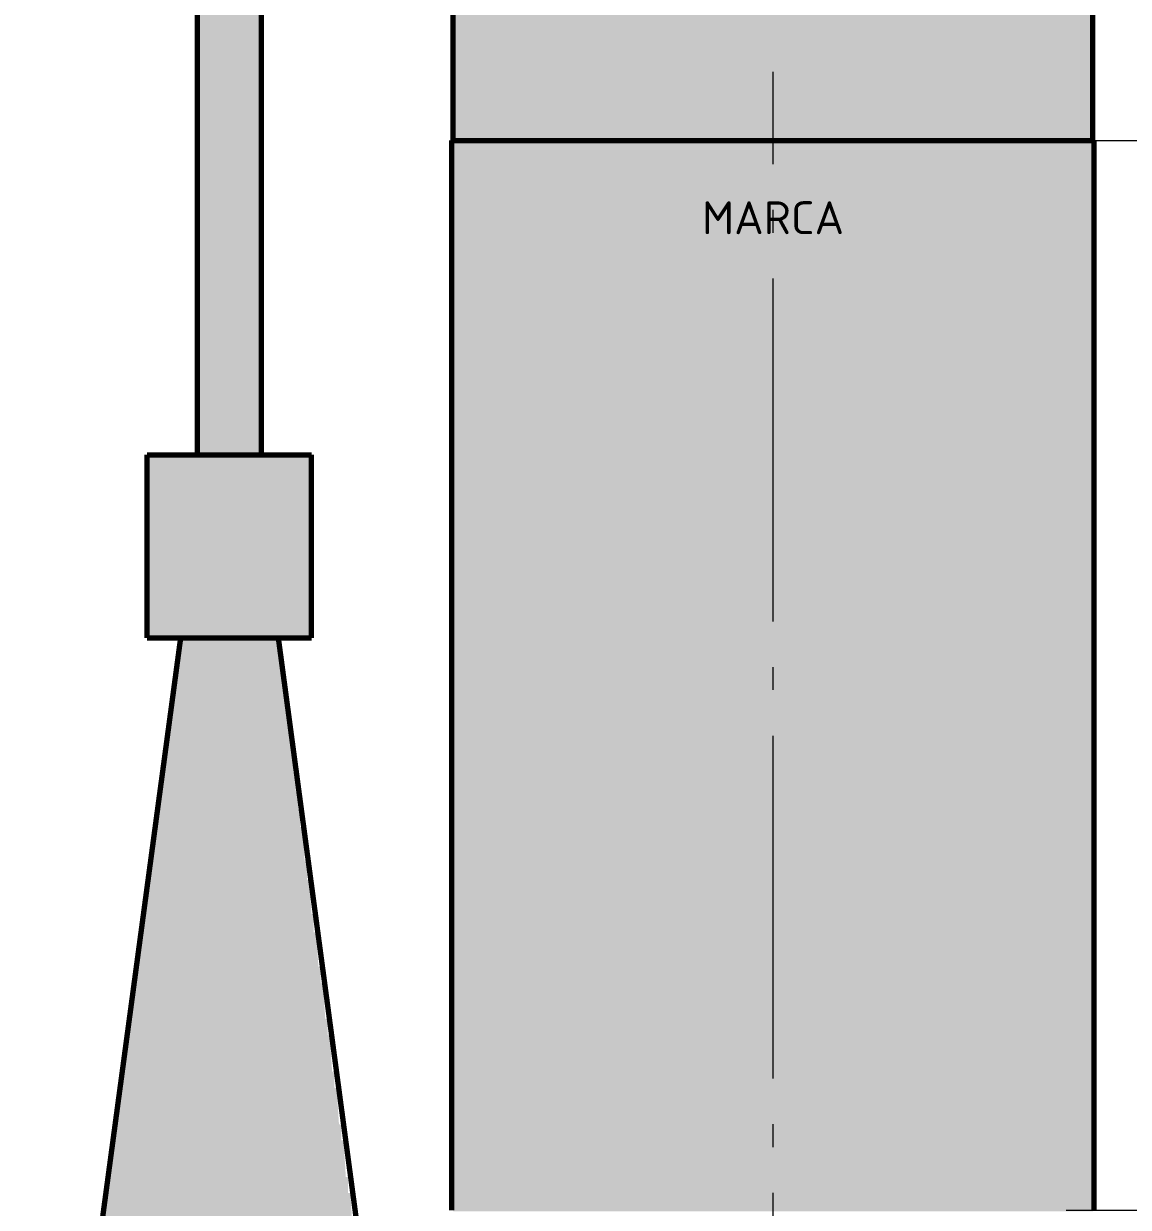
# Model space of a CAD drawing. Header units: millimetres. Extents: x 0 to 2208, y 0 to 420.
# Drawn here: x 1976.9 to 2025.2, y 280.4 to 332.1 of the extents above; entities that cross this region are included whole.
import ezdxf
from ezdxf.enums import TextEntityAlignment as Align

# ---------------------------------------------------------------- set-up
doc = ezdxf.new("R2010")
doc.units = ezdxf.units.MM
doc.linetypes.add('IRAM-F-TRAZO-PUNTO', pattern=[20, 15, -2, 1, -2])
for name, color, linetype, lineweight in [('01-VISIBLE', 7, 'CONTINUOUS', 70), ('03-EJE', 1, 'IRAM-F-TRAZO-PUNTO', 18), ('04-COTA', 3, 'CONTINUOUS', 18), ('13-GRAFICA', 30, 'CONTINUOUS', 18)]:
    doc.layers.add(name, color=color, linetype=linetype, lineweight=lineweight)
doc.styles.add('ISO3098', font='isocpeur.ttf')
doc.dimstyles.new('FLAMA-IRAM', dxfattribs={"dimtxt": 3.5, "dimasz": 3.5, "dimexe": 2, "dimexo": 1.5, "dimgap": 1, "dimtad": 1, "dimdec": 1, "dimtxsty": 'ISO3098', "dimblk": 'IRAM_FLECHA', "dimblk1": 'IRAM_FLECHA', "dimblk2": 'IRAM_FLECHA', "dimcen": 2.5, "dimclrd": 256, "dimclre": 256, "dimclrt": 256, "dimazin": 3, "dimtfac": 1, "dimtmove": 0, "dimatfit": 3, "dimlwd": 18, "dimlwe": 18})

# ---------------------------------------------------------------- blocks, each defined once
blk = doc.blocks.new('IRAM_FLECHA')
blk.add_solid([(0, 0), (-1, 0.125), (-1, -0.125)])

msp = doc.modelspace()

# ---------------------------------------------------------------- hatches: boundary and pattern name
at = {"layer": '13-GRAFICA', "true_color": 0x202020}
h = msp.add_hatch(color=7, dxfattribs=at)
h.dxf.hatch_style = 1
h.paths.add_polyline_path([(1987.273, 361.4), (1987.273, 313.3), (1984.473, 313.3), (1984.473, 361.4), (1984.573, 361.4), (1984.673, 363.1), (1984.773, 363.1), (1984.873, 363.7), (1984.973, 363.7), (1984.973, 363.9), (1985.073, 363.9), (1985.073, 364.2), (1985.173, 364.2), (1985.373, 365.1), (1985.473, 365.1), (1985.573, 365.4), (1985.773, 365.5), (1985.873, 365.9), (1986.073, 366), (1986.073, 366.2), (1986.273, 366.3), (1986.273, 366.5), (1986.473, 366.6), (1986.473, 366.8), (1986.573, 366.8), (1988.073, 368.4), (1988.273, 368.4), (1988.373, 368.6), (1988.773, 368.7), (1988.873, 368.9), (1989.073, 368.9), (1989.173, 369.1), (1989.573, 369.2), (1989.573, 369.3), (1989.873, 369.4), (1989.873, 369.5), (1990.173, 369.5), (1990.173, 369.6), (1991.073, 369.8), (1991.073, 369.9), (1991.573, 370), (1991.573, 370.1), (1992.973, 370.2), (1992.973, 370.3), (2002.073, 370.3), (2002.073, 367.5), (1992.973, 367.5), (1992.973, 367.4), (1992.273, 367.4), (1992.273, 367.3), (1992.073, 367.3), (1992.073, 367.2), (1991.173, 367), (1991.173, 366.9), (1990.773, 366.8), (1990.673, 366.6), (1990.273, 366.5), (1990.173, 366.3), (1989.973, 366.3), (1989.873, 366.1), (1989.673, 366.1), (1989.673, 366), (1988.673, 365.1), (1988.673, 364.9), (1988.473, 364.8), (1988.373, 364.4), (1988.173, 364.3), (1988.173, 364.1), (1988.073, 364.1), (1987.973, 363.8), (1987.873, 363.8), (1987.673, 362.9), (1987.573, 362.9), (1987.573, 362.7), (1987.473, 362.7), (1987.373, 361.4)])
at = {"layer": '13-GRAFICA', "true_color": 0xb21820}
h = msp.add_hatch(color=7, dxfattribs=at)
h.dxf.hatch_style = 1
h.paths.add_polyline_path([(1995.773, 355), (1995.773, 355.2), (1995.873, 355.2), (1995.873, 355.5), (1995.973, 355.5), (1995.973, 355.7), (1996.073, 355.7), (1996.073, 355.9), (1996.173, 355.9), (1996.173, 356.2), (1996.273, 356.2), (1996.273, 356.4), (1996.373, 356.4), (1996.373, 356.6), (1996.473, 356.6), (1996.473, 356.8), (1996.573, 356.8), (1996.773, 357.4), (1996.973, 357.5), (1996.973, 357.7), (1997.173, 357.8), (1997.173, 358), (1997.573, 358.3), (1997.573, 358.5), (1997.673, 358.5), (1997.773, 358.7), (1997.973, 358.7), (1998.573, 359.4), (1998.773, 359.4), (1998.873, 359.6), (1999.073, 359.6), (1999.173, 359.8), (1999.373, 359.8), (1999.473, 360), (1999.673, 360), (1999.773, 360.2), (1999.973, 360.2), (2000.073, 360.4), (2000.273, 360.4), (2000.273, 360.5), (2000.473, 360.5), (2000.473, 360.6), (2000.673, 360.6), (2000.673, 360.7), (2000.873, 360.7), (2000.873, 360.8), (2001.173, 360.8), (2001.173, 360.9), (2001.373, 360.9), (2001.373, 361), (2001.573, 361), (2001.573, 361.1), (2001.773, 361.1), (2001.773, 361.2), (2002.073, 361.2), (2002.073, 361.3), (2002.273, 361.3), (2002.273, 361.4), (2002.973, 361.5), (2002.973, 361.6), (2003.273, 361.6), (2003.273, 361.7), (2003.573, 361.7), (2003.573, 361.8), (2003.973, 361.8), (2003.973, 361.9), (2004.273, 361.9), (2004.273, 362), (2005.173, 362.1), (2005.173, 362.2), (2005.773, 362.2), (2005.773, 362.3), (2006.373, 362.3), (2006.373, 362.4), (2006.973, 362.4), (2006.973, 362.5), (2006.473, 362.5), (2006.473, 366.9), (2012.873, 366.9), (2012.873, 362.5), (2012.373, 362.5), (2012.373, 362.4), (2012.973, 362.4), (2012.973, 362.3), (2013.673, 362.3), (2013.673, 362.2), (2014.873, 362.1), (2014.873, 362), (2015.173, 362), (2015.173, 361.9), (2015.573, 361.9), (2015.573, 361.8), (2015.873, 361.8), (2015.873, 361.7), (2016.273, 361.7), (2016.273, 361.6), (2016.573, 361.6), (2016.573, 361.5), (2016.973, 361.5), (2016.973, 361.4), (2017.573, 361.3), (2017.573, 361.2), (2017.773, 361.2), (2017.773, 361.1), (2017.973, 361.1), (2017.973, 361), (2018.273, 361), (2018.273, 360.9), (2018.473, 360.9), (2018.473, 360.8), (2018.673, 360.8), (2018.673, 360.7), (2018.873, 360.7), (2018.873, 360.6), (2019.173, 360.6), (2019.173, 360.5), (2019.573, 360.4), (2019.673, 360.2), (2019.873, 360.2), (2019.873, 360.1), (2020.173, 360), (2020.273, 359.8), (2020.473, 359.8), (2020.473, 359.7), (2020.673, 359.7), (2020.773, 359.5), (2020.973, 359.5), (2021.273, 359.1), (2021.473, 359.1), (2021.473, 359), (2022.473, 358.1), (2022.473, 357.9), (2022.773, 357.7), (2022.873, 357.3), (2023.073, 357.2), (2023.073, 357), (2023.173, 357), (2023.173, 356.8), (2023.273, 356.8), (2023.273, 356.6), (2023.373, 356.6), (2023.473, 356), (2023.573, 356), (2023.573, 355.3), (2023.673, 355.3), (2023.673, 327), (1995.673, 327), (1995.673, 355)])
at = {"layer": '13-GRAFICA', "true_color": 0xffffff}
h = msp.add_hatch(color=7, dxfattribs=at)
h.dxf.hatch_style = 1
h.paths.add_polyline_path([(1995.673, 280.2), (1995.673, 327), (2023.673, 327), (2023.673, 280.2)])
at = {"layer": '13-GRAFICA', "true_color": 0x191919}
h = msp.add_hatch(color=7, dxfattribs=at)
h.dxf.hatch_style = 1
h.paths.add_polyline_path([(1996.011, 324.979), (1996.424, 324.979), (1996.87, 324.979), (1996.87, 324.412), (1996.87, 323.844), (1996.424, 323.844), (1996.011, 323.844), (1995.673, 323.844), (1995.673, 324.979)])
h = msp.add_hatch(color=7, dxfattribs=at)
h.dxf.hatch_style = 1
h.paths.add_polyline_path([(2021.999, 319.818), (2021.492, 319.818), (2020.956, 319.818), (2020.391, 319.818), (2019.801, 319.818), (2019.186, 319.818), (2018.547, 319.818), (2017.886, 319.818), (2017.205, 319.818), (2016.506, 319.818), (2015.79, 319.818), (2015.058, 319.818), (2014.314, 319.818), (2013.558, 319.818), (2012.793, 319.818), (2012.019, 319.818), (2011.24, 319.818), (2010.458, 319.818), (2009.673, 319.818), (2008.888, 319.818), (2008.106, 319.818), (2007.327, 319.818), (2006.553, 319.818), (2005.788, 319.818), (2005.032, 319.818), (2004.288, 319.818), (2003.556, 319.818), (2002.84, 319.818), (2002.141, 319.818), (2001.46, 319.818), (2000.799, 319.818), (2000.16, 319.818), (1999.545, 319.818), (1998.955, 319.818), (1998.39, 319.818), (1997.854, 319.818), (1997.347, 319.818), (1996.87, 319.818), (1996.87, 320.555), (1996.87, 321.293), (1996.87, 322.03), (1996.87, 322.767), (1996.87, 323.504), (1996.87, 324.242), (1996.87, 324.979), (1997.347, 324.979), (1997.854, 324.979), (1998.39, 324.979), (1998.955, 324.979), (1999.545, 324.979), (2000.16, 324.979), (2000.799, 324.979), (2001.46, 324.979), (2002.141, 324.979), (2002.84, 324.979), (2003.556, 324.979), (2004.288, 324.979), (2005.032, 324.979), (2005.788, 324.979), (2006.553, 324.979), (2007.327, 324.979), (2008.106, 324.979), (2008.888, 324.979), (2009.673, 324.979), (2010.458, 324.979), (2011.24, 324.979), (2012.019, 324.979), (2012.793, 324.979), (2013.558, 324.979), (2014.314, 324.979), (2015.058, 324.979), (2015.79, 324.979), (2016.506, 324.979), (2017.205, 324.979), (2017.886, 324.979), (2018.547, 324.979), (2019.186, 324.979), (2019.801, 324.979), (2020.391, 324.979), (2020.956, 324.979), (2021.492, 324.979), (2021.999, 324.979), (2022.476, 324.979), (2022.476, 324.242), (2022.476, 323.504), (2022.476, 322.767), (2022.476, 322.03), (2022.476, 321.293), (2022.476, 320.555), (2022.476, 319.818)])
h = msp.add_hatch(color=7, dxfattribs=at)
h.dxf.hatch_style = 1
h.paths.add_polyline_path([(2023.335, 323.844), (2022.922, 323.844), (2022.476, 323.844), (2022.476, 324.412), (2022.476, 324.979), (2022.922, 324.979), (2023.335, 324.979), (2023.673, 324.979), (2023.673, 323.844)])
at = {"layer": '13-GRAFICA', "true_color": 0xffd200}
h = msp.add_hatch(color=7, dxfattribs=at)
h.dxf.hatch_style = 1
h.paths.add_polyline_path([(2021.999, 318.362), (2021.492, 318.362), (2020.956, 318.362), (2020.391, 318.362), (2019.801, 318.362), (2019.186, 318.362), (2018.547, 318.362), (2017.886, 318.362), (2017.205, 318.362), (2016.506, 318.362), (2015.79, 318.362), (2015.058, 318.362), (2014.314, 318.362), (2013.558, 318.362), (2012.793, 318.362), (2012.019, 318.362), (2011.24, 318.362), (2010.458, 318.362), (2009.673, 318.362), (2008.888, 318.362), (2008.106, 318.362), (2007.327, 318.362), (2006.553, 318.362), (2005.788, 318.362), (2005.032, 318.362), (2004.288, 318.362), (2003.556, 318.362), (2002.84, 318.362), (2002.141, 318.362), (2001.46, 318.362), (2000.799, 318.362), (2000.16, 318.362), (1999.545, 318.362), (1998.955, 318.362), (1998.39, 318.362), (1997.854, 318.362), (1997.347, 318.362), (1996.87, 318.362), (1996.87, 319.09), (1996.87, 319.818), (1997.347, 319.818), (1997.854, 319.818), (1998.39, 319.818), (1998.955, 319.818), (1999.545, 319.818), (2000.16, 319.818), (2000.799, 319.818), (2001.46, 319.818), (2002.141, 319.818), (2002.84, 319.818), (2003.556, 319.818), (2004.288, 319.818), (2005.032, 319.818), (2005.788, 319.818), (2006.553, 319.818), (2007.327, 319.818), (2008.106, 319.818), (2008.888, 319.818), (2009.673, 319.818), (2010.458, 319.818), (2011.24, 319.818), (2012.019, 319.818), (2012.793, 319.818), (2013.558, 319.818), (2014.314, 319.818), (2015.058, 319.818), (2015.79, 319.818), (2016.506, 319.818), (2017.205, 319.818), (2017.886, 319.818), (2018.547, 319.818), (2019.186, 319.818), (2019.801, 319.818), (2020.391, 319.818), (2020.956, 319.818), (2021.492, 319.818), (2021.999, 319.818), (2022.476, 319.818), (2022.476, 319.09), (2022.476, 318.362)])
at = {"layer": '13-GRAFICA', "true_color": 0xebebeb}
h = msp.add_hatch(color=7, dxfattribs=at)
h.dxf.hatch_style = 1
h.paths.add_polyline_path([(2021.648, 314.862), (2021.156, 314.862), (2020.639, 314.862), (2020.099, 314.862), (2019.536, 314.862), (2018.952, 314.862), (2018.952, 315.522), (2018.952, 316.182), (2018.952, 316.842), (2018.952, 317.502), (2018.952, 318.162), (2019.536, 318.162), (2020.099, 318.162), (2020.639, 318.162), (2021.156, 318.162), (2021.648, 318.162), (2022.114, 318.162), (2022.114, 317.502), (2022.114, 316.842), (2022.114, 316.182), (2022.114, 315.522), (2022.114, 314.862)])
h = msp.add_hatch(color=7, dxfattribs=at)
h.dxf.hatch_style = 1
h.paths.add_polyline_path([(2021.648, 310.822), (2021.156, 310.822), (2020.639, 310.822), (2020.099, 310.822), (2019.536, 310.822), (2018.952, 310.822), (2018.952, 311.482), (2018.952, 312.142), (2018.952, 312.802), (2018.952, 313.462), (2018.952, 314.122), (2019.536, 314.122), (2020.099, 314.122), (2020.639, 314.122), (2021.156, 314.122), (2021.648, 314.122), (2022.114, 314.122), (2022.114, 313.462), (2022.114, 312.802), (2022.114, 312.142), (2022.114, 311.482), (2022.114, 310.822)])
at = {"layer": '13-GRAFICA', "true_color": 0x202020}
h = msp.add_hatch(color=7, dxfattribs=at)
h.dxf.hatch_style = 1
h.paths.add_polyline_path([(1982.273, 305.3), (1982.273, 313.3), (1989.473, 313.3), (1989.473, 305.3)])
at = {"layer": '13-GRAFICA', "true_color": 0xebebeb}
h = msp.add_hatch(color=7, dxfattribs=at)
h.dxf.hatch_style = 1
h.paths.add_polyline_path([(2021.648, 306.782), (2021.156, 306.782), (2020.639, 306.782), (2020.099, 306.782), (2019.536, 306.782), (2018.952, 306.782), (2018.952, 307.442), (2018.952, 308.102), (2018.952, 308.762), (2018.952, 309.422), (2018.952, 310.082), (2019.536, 310.082), (2020.099, 310.082), (2020.639, 310.082), (2021.156, 310.082), (2021.648, 310.082), (2022.114, 310.082), (2022.114, 309.422), (2022.114, 308.762), (2022.114, 308.102), (2022.114, 307.442), (2022.114, 306.782)])
at = {"layer": '13-GRAFICA', "true_color": 0x202020}
h = msp.add_hatch(color=7, dxfattribs=at)
h.dxf.hatch_style = 1
h.paths.add_polyline_path([(1977.973, 262.1), (1978.073, 263.6), (1978.173, 263.6), (1978.173, 264.3), (1978.273, 264.3), (1978.273, 265.1), (1978.373, 265.1), (1978.373, 265.8), (1978.473, 265.8), (1978.473, 266.5), (1978.573, 266.5), (1978.573, 267.3), (1978.673, 267.3), (1978.673, 268), (1978.773, 268), (1978.773, 268.8), (1978.873, 268.8), (1978.873, 269.5), (1978.973, 269.5), (1978.973, 270.3), (1979.073, 270.3), (1979.073, 271), (1979.173, 271), (1979.173, 271.7), (1979.273, 271.7), (1979.273, 272.5), (1979.373, 272.5), (1979.373, 273.2), (1979.473, 273.2), (1979.473, 274), (1979.573, 274), (1979.573, 274.7), (1979.673, 274.7), (1979.673, 275.5), (1979.773, 275.5), (1979.773, 276.2), (1979.873, 276.2), (1979.873, 276.9), (1979.973, 276.9), (1979.973, 277.7), (1980.073, 277.7), (1980.073, 278.4), (1980.173, 278.4), (1980.173, 279.2), (1980.273, 279.2), (1980.273, 279.9), (1980.373, 279.9), (1980.373, 280.7), (1980.473, 280.7), (1980.473, 281.4), (1980.573, 281.4), (1980.573, 282.1), (1980.673, 282.1), (1980.673, 282.9), (1980.773, 282.9), (1980.773, 283.6), (1980.873, 283.6), (1980.873, 284.4), (1980.973, 284.4), (1980.973, 285.1), (1981.073, 285.1), (1981.073, 285.9), (1981.173, 285.9), (1981.173, 286.6), (1981.273, 286.6), (1981.273, 287.3), (1981.373, 287.3), (1981.373, 288.1), (1981.473, 288.1), (1981.473, 288.8), (1981.573, 288.8), (1981.573, 289.6), (1981.673, 289.6), (1981.673, 290.3), (1981.773, 290.3), (1981.773, 291.1), (1981.873, 291.1), (1981.873, 291.8), (1981.973, 291.8), (1981.973, 292.5), (1982.073, 292.5), (1982.073, 293.3), (1982.173, 293.3), (1982.173, 294), (1982.273, 294), (1982.273, 294.8), (1982.373, 294.8), (1982.373, 295.5), (1982.473, 295.5), (1982.473, 296.3), (1982.573, 296.3), (1982.573, 297), (1982.673, 297), (1982.673, 297.7), (1982.773, 297.7), (1982.773, 298.5), (1982.873, 298.5), (1982.873, 299.2), (1982.973, 299.2), (1982.973, 300), (1983.073, 300), (1983.073, 300.7), (1983.173, 300.7), (1983.173, 301.5), (1983.273, 301.5), (1983.273, 302.2), (1983.373, 302.2), (1983.373, 302.9), (1983.473, 302.9), (1983.473, 303.7), (1983.573, 303.7), (1983.573, 304.4), (1983.673, 304.4), (1983.673, 305.2), (1983.773, 305.2), (1983.773, 305.3), (1987.973, 305.3), (1987.973, 305.1), (1988.073, 305.1), (1988.073, 304.3), (1988.173, 304.3), (1988.173, 303.5), (1988.273, 303.5), (1988.273, 302.7), (1988.373, 302.7), (1988.373, 301.8), (1988.473, 301.8), (1988.573, 300.2), (1988.673, 300.2), (1988.673, 299.4), (1988.773, 299.4), (1988.773, 298.6), (1988.873, 298.6), (1988.873, 297.8), (1988.973, 297.8), (1988.973, 297), (1989.073, 297), (1989.173, 295.5), (1989.273, 295.5), (1989.273, 294.7), (1989.373, 294.7), (1989.473, 293.2), (1989.573, 293.2), (1989.573, 292.4), (1989.673, 292.4), (1989.773, 290.9), (1989.873, 290.9), (1989.873, 290.2), (1989.973, 290.2), (1990.073, 288.6), (1990.173, 288.6), (1990.173, 287.9), (1990.273, 287.9), (1990.373, 286.3), (1990.473, 286.3), (1990.473, 285.6), (1990.573, 285.6), (1990.673, 284), (1990.773, 284), (1990.773, 283.3), (1990.873, 283.3), (1990.973, 281.7), (1991.073, 281.7), (1991.073, 281), (1991.173, 281), (1991.273, 279.4), (1991.373, 279.4), (1991.373, 278.7), (1991.473, 278.7), (1991.573, 277.1), (1991.673, 277.1), (1991.673, 276.4), (1991.773, 276.4), (1991.873, 274.8), (1991.973, 274.8), (1992.073, 273.3), (1992.173, 273.3), (1992.273, 271.8), (1992.373, 271.8), (1992.373, 271), (1992.473, 271), (1992.473, 270.3), (1992.573, 270.3), (1992.673, 268.7), (1992.773, 268.7), (1992.773, 268), (1992.873, 268), (1992.973, 266.4), (1993.073, 266.4), (1993.073, 265.7), (1993.173, 265.7), (1993.273, 264.1), (1993.373, 264.1), (1993.573, 262), (1993.673, 262), (1993.673, 261.4), (1993.773, 261.4), (1993.773, 260.8), (1993.873, 260.8), (1993.873, 260.2), (1993.973, 260.2), (1994.073, 258.9), (1994.173, 258.9), (1994.173, 258.3), (1994.273, 258.3), (1994.273, 257.7), (1994.373, 257.7), (1994.373, 257.1), (1994.473, 257.1), (1994.473, 256.5), (1994.573, 256.5), (1994.573, 255.8), (1994.673, 255.8), (1994.673, 255.2), (1994.773, 255.2), (1994.873, 254.3), (1976.873, 254.3), (1976.973, 255.4), (1977.073, 255.4), (1977.073, 256.1), (1977.173, 256.1), (1977.173, 256.9), (1977.273, 256.9), (1977.273, 257.6), (1977.373, 257.6), (1977.473, 259.1), (1977.573, 259.1), (1977.573, 259.9), (1977.673, 259.9), (1977.673, 260.6), (1977.773, 260.6), (1977.773, 261.3), (1977.873, 261.3), (1977.873, 262.1)])
at = {"layer": '13-GRAFICA', "true_color": 0xebebeb}
h = msp.add_hatch(color=7, dxfattribs=at)
h.dxf.hatch_style = 1
h.paths.add_polyline_path([(2021.648, 299.102), (2021.156, 299.102), (2020.639, 299.102), (2020.099, 299.102), (2019.536, 299.102), (2018.952, 299.102), (2018.952, 299.762), (2018.952, 300.422), (2018.952, 301.082), (2018.952, 301.742), (2018.952, 302.402), (2019.536, 302.402), (2020.099, 302.402), (2020.639, 302.402), (2021.156, 302.402), (2021.648, 302.402), (2022.114, 302.402), (2022.114, 301.742), (2022.114, 301.082), (2022.114, 300.422), (2022.114, 299.762), (2022.114, 299.102)])
at = {"layer": '13-GRAFICA', "true_color": 0x191919}
h = msp.add_hatch(color=7, dxfattribs=at)
h.dxf.hatch_style = 1
h.paths.add_polyline_path([(2003.238, 289.397), (2002.574, 289.397), (2001.926, 289.397), (2001.294, 289.397), (2000.681, 289.397), (2000.087, 289.397), (2000.087, 290.131), (2000.087, 290.866), (2000.087, 291.6), (2000.087, 292.334), (2000.087, 293.068), (2000.087, 293.802), (2000.681, 293.802), (2001.294, 293.802), (2001.926, 293.802), (2002.574, 293.802), (2003.238, 293.802), (2003.915, 293.802), (2003.915, 293.068), (2003.915, 292.334), (2003.915, 291.6), (2003.915, 290.866), (2003.915, 290.131), (2003.915, 289.397)])
at = {"layer": '13-GRAFICA', "true_color": 0x005eaa}
h = msp.add_hatch(color=7, dxfattribs=at)
h.dxf.hatch_style = 1
h.paths.add_polyline_path([(2012.256, 289.397), (2011.529, 289.397), (2010.799, 289.397), (2010.065, 289.397), (2009.331, 289.397), (2008.598, 289.397), (2008.598, 290.131), (2008.598, 290.866), (2008.598, 291.6), (2008.598, 292.334), (2008.598, 293.068), (2008.598, 293.802), (2009.331, 293.802), (2010.065, 293.802), (2010.799, 293.802), (2011.529, 293.802), (2012.256, 293.802), (2012.977, 293.802), (2012.977, 293.068), (2012.977, 292.334), (2012.977, 291.6), (2012.977, 290.866), (2012.977, 290.131), (2012.977, 289.397)])
h = msp.add_hatch(color=7, dxfattribs=at)
h.dxf.hatch_style = 1
h.paths.add_polyline_path([(2020.422, 289.397), (2019.872, 289.397), (2019.3, 289.397), (2018.707, 289.397), (2018.095, 289.397), (2017.464, 289.397), (2017.464, 290.131), (2017.464, 290.866), (2017.464, 291.6), (2017.464, 292.334), (2017.464, 293.068), (2017.464, 293.802), (2018.095, 293.802), (2018.707, 293.802), (2019.3, 293.802), (2019.872, 293.802), (2020.422, 293.802), (2020.949, 293.802), (2020.949, 293.068), (2020.949, 292.334), (2020.949, 291.6), (2020.949, 290.866), (2020.949, 290.131), (2020.949, 289.397)])
at = {"layer": '13-GRAFICA', "true_color": 0xc81e2d}
h = msp.add_hatch(color=7, dxfattribs=at)
h.dxf.hatch_style = 1
h.paths.add_polyline_path([(2006.979, 290.009), (2006.199, 290.009), (2005.428, 290.009), (2004.667, 290.009), (2004.667, 290.804), (2004.667, 291.6), (2004.667, 292.395), (2004.667, 293.19), (2005.428, 293.19), (2006.199, 293.19), (2006.979, 293.19), (2007.766, 293.19), (2007.766, 292.395), (2007.766, 291.6), (2007.766, 290.804), (2007.766, 290.009)])
at = {"layer": '13-GRAFICA', "true_color": 0x005eaa}
h = msp.add_hatch(color=7, dxfattribs=at)
h.dxf.hatch_style = 1
h.paths.add_polyline_path([(2016.725, 291.548), (2016.723, 291.496), (2016.719, 291.444), (2016.714, 291.392), (2016.707, 291.341), (2016.699, 291.289), (2016.689, 291.238), (2016.677, 291.188), (2016.665, 291.138), (2016.65, 291.088), (2016.635, 291.039), (2016.617, 290.991), (2016.599, 290.943), (2016.579, 290.896), (2016.557, 290.85), (2016.535, 290.804), (2016.51, 290.76), (2016.485, 290.716), (2016.458, 290.673), (2016.43, 290.631), (2016.401, 290.591), (2016.37, 290.551), (2016.339, 290.512), (2016.306, 290.475), (2016.272, 290.439), (2016.237, 290.404), (2016.201, 290.37), (2016.164, 290.338), (2016.125, 290.307), (2016.086, 290.277), (2016.046, 290.249), (2016.005, 290.222), (2015.964, 290.197), (2015.921, 290.173), (2015.878, 290.151), (2015.834, 290.13), (2015.789, 290.111), (2015.744, 290.093), (2015.698, 290.078), (2015.652, 290.063), (2015.605, 290.051), (2015.558, 290.04), (2015.51, 290.03), (2015.463, 290.023), (2015.414, 290.017), (2015.366, 290.012), (2015.317, 290.01), (2015.269, 290.009), (2015.22, 290.01), (2015.171, 290.012), (2015.123, 290.017), (2015.074, 290.023), (2015.026, 290.03), (2014.978, 290.04), (2014.93, 290.051), (2014.882, 290.063), (2014.835, 290.078), (2014.788, 290.093), (2014.741, 290.111), (2014.695, 290.13), (2014.65, 290.151), (2014.605, 290.173), (2014.561, 290.197), (2014.518, 290.222), (2014.476, 290.249), (2014.434, 290.277), (2014.393, 290.307), (2014.353, 290.338), (2014.314, 290.37), (2014.276, 290.404), (2014.239, 290.439), (2014.204, 290.475), (2014.169, 290.512), (2014.135, 290.551), (2014.103, 290.591), (2014.072, 290.631), (2014.042, 290.673), (2014.014, 290.716), (2013.987, 290.76), (2013.961, 290.804), (2013.936, 290.85), (2013.914, 290.896), (2013.892, 290.943), (2013.872, 290.991), (2013.854, 291.039), (2013.837, 291.088), (2013.821, 291.138), (2013.808, 291.188), (2013.795, 291.238), (2013.785, 291.289), (2013.776, 291.341), (2013.768, 291.392), (2013.763, 291.444), (2013.759, 291.496), (2013.756, 291.548), (2013.755, 291.6), (2013.756, 291.652), (2013.759, 291.704), (2013.763, 291.756), (2013.768, 291.807), (2013.776, 291.859), (2013.785, 291.91), (2013.795, 291.961), (2013.808, 292.011), (2013.821, 292.061), (2013.837, 292.111), (2013.854, 292.16), (2013.872, 292.208), (2013.892, 292.256), (2013.914, 292.303), (2013.936, 292.349), (2013.961, 292.395), (2013.987, 292.44), (2014.014, 292.483), (2014.042, 292.526), (2014.072, 292.568), (2014.103, 292.609), (2014.135, 292.648), (2014.169, 292.687), (2014.204, 292.724), (2014.239, 292.761), (2014.276, 292.796), (2014.314, 292.829), (2014.353, 292.862), (2014.393, 292.893), (2014.434, 292.922), (2014.476, 292.95), (2014.518, 292.977), (2014.561, 293.002), (2014.605, 293.026), (2014.65, 293.048), (2014.695, 293.069), (2014.741, 293.088), (2014.788, 293.106), (2014.835, 293.122), (2014.882, 293.136), (2014.93, 293.149), (2014.978, 293.16), (2015.026, 293.169), (2015.074, 293.177), (2015.123, 293.183), (2015.171, 293.187), (2015.22, 293.189), (2015.269, 293.19), (2015.317, 293.189), (2015.366, 293.187), (2015.414, 293.183), (2015.463, 293.177), (2015.51, 293.169), (2015.558, 293.16), (2015.605, 293.149), (2015.652, 293.136), (2015.698, 293.122), (2015.744, 293.106), (2015.789, 293.088), (2015.834, 293.069), (2015.878, 293.048), (2015.921, 293.026), (2015.964, 293.002), (2016.005, 292.977), (2016.046, 292.95), (2016.086, 292.922), (2016.125, 292.893), (2016.164, 292.862), (2016.201, 292.829), (2016.237, 292.796), (2016.272, 292.761), (2016.306, 292.724), (2016.339, 292.687), (2016.37, 292.648), (2016.401, 292.609), (2016.43, 292.568), (2016.458, 292.526), (2016.485, 292.483), (2016.51, 292.44), (2016.535, 292.395), (2016.557, 292.349), (2016.579, 292.303), (2016.599, 292.256), (2016.617, 292.208), (2016.635, 292.16), (2016.65, 292.111), (2016.665, 292.061), (2016.677, 292.011), (2016.689, 291.961), (2016.699, 291.91), (2016.707, 291.859), (2016.714, 291.807), (2016.719, 291.756), (2016.723, 291.704), (2016.725, 291.652), (2016.726, 291.6)])
h = msp.add_hatch(color=7, dxfattribs=at)
h.dxf.hatch_style = 1
h.paths.add_polyline_path([(2021.999, 286.093), (2021.492, 286.093), (2020.956, 286.093), (2020.391, 286.093), (2019.801, 286.093), (2019.186, 286.093), (2018.547, 286.093), (2017.886, 286.093), (2017.205, 286.093), (2016.506, 286.093), (2015.79, 286.093), (2015.058, 286.093), (2014.314, 286.093), (2013.558, 286.093), (2012.793, 286.093), (2012.019, 286.093), (2011.24, 286.093), (2010.458, 286.093), (2009.673, 286.093), (2008.888, 286.093), (2008.106, 286.093), (2007.327, 286.093), (2006.553, 286.093), (2005.788, 286.093), (2005.032, 286.093), (2004.288, 286.093), (2003.556, 286.093), (2002.84, 286.093), (2002.141, 286.093), (2001.46, 286.093), (2000.799, 286.093), (2000.16, 286.093), (1999.545, 286.093), (1998.955, 286.093), (1998.39, 286.093), (1997.854, 286.093), (1997.347, 286.093), (1996.87, 286.093), (1996.87, 286.847), (1996.87, 287.601), (1996.87, 288.355), (1996.87, 289.109), (1997.347, 289.109), (1997.854, 289.109), (1998.39, 289.109), (1998.955, 289.109), (1999.545, 289.109), (2000.16, 289.109), (2000.799, 289.109), (2001.46, 289.109), (2002.141, 289.109), (2002.84, 289.109), (2003.556, 289.109), (2004.288, 289.109), (2005.032, 289.109), (2005.788, 289.109), (2006.553, 289.109), (2007.327, 289.109), (2008.106, 289.109), (2008.888, 289.109), (2009.673, 289.109), (2010.458, 289.109), (2011.24, 289.109), (2012.019, 289.109), (2012.793, 289.109), (2013.558, 289.109), (2014.314, 289.109), (2015.058, 289.109), (2015.79, 289.109), (2016.506, 289.109), (2017.205, 289.109), (2017.886, 289.109), (2018.547, 289.109), (2019.186, 289.109), (2019.801, 289.109), (2020.391, 289.109), (2020.956, 289.109), (2021.492, 289.109), (2021.999, 289.109), (2022.476, 289.109), (2022.476, 288.355), (2022.476, 287.601), (2022.476, 286.847), (2022.476, 286.093)])
h = msp.add_hatch(color=7, dxfattribs=at)
h.dxf.hatch_style = 1
h.paths.add_polyline_path([(2000.077, 283.865), (2000.072, 283.791), (2000.062, 283.717), (2000.048, 283.644), (2000.031, 283.572), (2000.01, 283.502), (1999.986, 283.434), (1999.958, 283.367), (1999.927, 283.304), (1999.892, 283.243), (1999.855, 283.185), (1999.815, 283.13), (1999.772, 283.079), (1999.727, 283.031), (1999.68, 282.988), (1999.63, 282.948), (1999.579, 282.913), (1999.527, 282.882), (1999.473, 282.856), (1999.418, 282.834), (1999.363, 282.817), (1999.307, 282.805), (1999.251, 282.797), (1999.194, 282.795), (1999.138, 282.797), (1999.083, 282.805), (1999.028, 282.817), (1998.974, 282.834), (1998.921, 282.856), (1998.87, 282.882), (1998.82, 282.913), (1998.772, 282.948), (1998.726, 282.988), (1998.682, 283.031), (1998.641, 283.079), (1998.602, 283.13), (1998.565, 283.185), (1998.531, 283.243), (1998.5, 283.304), (1998.472, 283.367), (1998.447, 283.434), (1998.426, 283.502), (1998.407, 283.572), (1998.392, 283.644), (1998.38, 283.717), (1998.371, 283.791), (1998.366, 283.865), (1998.364, 283.94), (1998.366, 284.015), (1998.371, 284.09), (1998.38, 284.163), (1998.392, 284.236), (1998.407, 284.308), (1998.426, 284.378), (1998.447, 284.447), (1998.472, 284.513), (1998.5, 284.576), (1998.531, 284.637), (1998.565, 284.695), (1998.602, 284.75), (1998.641, 284.801), (1998.682, 284.849), (1998.726, 284.892), (1998.772, 284.932), (1998.82, 284.967), (1998.87, 284.998), (1998.921, 285.024), (1998.974, 285.046), (1999.028, 285.063), (1999.083, 285.075), (1999.138, 285.083), (1999.194, 285.085), (1999.251, 285.083), (1999.307, 285.075), (1999.363, 285.063), (1999.418, 285.046), (1999.473, 285.024), (1999.527, 284.998), (1999.579, 284.967), (1999.63, 284.932), (1999.68, 284.892), (1999.727, 284.849), (1999.772, 284.801), (1999.815, 284.75), (1999.855, 284.695), (1999.892, 284.637), (1999.927, 284.576), (1999.958, 284.513), (1999.986, 284.447), (2000.01, 284.378), (2000.031, 284.308), (2000.048, 284.236), (2000.062, 284.163), (2000.072, 284.09), (2000.077, 284.015), (2000.079, 283.94)])
at = {"layer": '13-GRAFICA', "true_color": 0x009146}
h = msp.add_hatch(color=7, dxfattribs=at)
h.dxf.hatch_style = 1
h.paths.add_polyline_path([(2005.153, 283.865), (2005.146, 283.791), (2005.135, 283.717), (2005.118, 283.644), (2005.098, 283.572), (2005.072, 283.502), (2005.043, 283.434), (2005.009, 283.367), (2004.971, 283.304), (2004.929, 283.243), (2004.884, 283.185), (2004.835, 283.13), (2004.783, 283.079), (2004.728, 283.031), (2004.67, 282.988), (2004.61, 282.948), (2004.547, 282.913), (2004.483, 282.882), (2004.417, 282.856), (2004.349, 282.834), (2004.28, 282.817), (2004.211, 282.805), (2004.141, 282.797), (2004.071, 282.795), (2004.001, 282.797), (2003.931, 282.805), (2003.863, 282.817), (2003.795, 282.834), (2003.728, 282.856), (2003.663, 282.882), (2003.6, 282.913), (2003.539, 282.948), (2003.481, 282.988), (2003.425, 283.031), (2003.371, 283.079), (2003.321, 283.13), (2003.274, 283.185), (2003.231, 283.243), (2003.191, 283.304), (2003.155, 283.367), (2003.123, 283.434), (2003.095, 283.502), (2003.071, 283.572), (2003.051, 283.644), (2003.035, 283.717), (2003.024, 283.791), (2003.018, 283.865), (2003.015, 283.94), (2003.018, 284.015), (2003.024, 284.09), (2003.035, 284.163), (2003.051, 284.236), (2003.071, 284.308), (2003.095, 284.378), (2003.123, 284.447), (2003.155, 284.513), (2003.191, 284.576), (2003.231, 284.637), (2003.274, 284.695), (2003.321, 284.75), (2003.371, 284.801), (2003.425, 284.849), (2003.481, 284.892), (2003.539, 284.932), (2003.6, 284.967), (2003.663, 284.998), (2003.728, 285.024), (2003.795, 285.046), (2003.863, 285.063), (2003.931, 285.075), (2004.001, 285.083), (2004.071, 285.085), (2004.141, 285.083), (2004.211, 285.075), (2004.28, 285.063), (2004.349, 285.046), (2004.417, 285.024), (2004.483, 284.998), (2004.547, 284.967), (2004.61, 284.932), (2004.67, 284.892), (2004.728, 284.849), (2004.783, 284.801), (2004.835, 284.75), (2004.884, 284.695), (2004.929, 284.637), (2004.971, 284.576), (2005.009, 284.513), (2005.043, 284.447), (2005.072, 284.378), (2005.098, 284.308), (2005.118, 284.236), (2005.135, 284.163), (2005.146, 284.09), (2005.153, 284.015), (2005.156, 283.94)])
at = {"layer": '13-GRAFICA', "true_color": 0xffd200}
h = msp.add_hatch(color=7, dxfattribs=at)
h.dxf.hatch_style = 1
h.paths.add_polyline_path([(2010.815, 283.865), (2010.807, 283.791), (2010.795, 283.717), (2010.778, 283.644), (2010.757, 283.572), (2010.73, 283.502), (2010.699, 283.434), (2010.664, 283.367), (2010.625, 283.304), (2010.581, 283.243), (2010.534, 283.185), (2010.482, 283.13), (2010.428, 283.079), (2010.37, 283.031), (2010.309, 282.988), (2010.245, 282.948), (2010.179, 282.913), (2010.111, 282.882), (2010.041, 282.856), (2009.969, 282.834), (2009.896, 282.817), (2009.822, 282.805), (2009.748, 282.797), (2009.673, 282.795), (2009.598, 282.797), (2009.524, 282.805), (2009.45, 282.817), (2009.377, 282.834), (2009.305, 282.856), (2009.235, 282.882), (2009.167, 282.913), (2009.101, 282.948), (2009.037, 282.988), (2008.976, 283.031), (2008.918, 283.079), (2008.864, 283.13), (2008.812, 283.185), (2008.765, 283.243), (2008.721, 283.304), (2008.682, 283.367), (2008.647, 283.434), (2008.616, 283.502), (2008.589, 283.572), (2008.568, 283.644), (2008.551, 283.717), (2008.539, 283.791), (2008.531, 283.865), (2008.529, 283.94), (2008.531, 284.015), (2008.539, 284.09), (2008.551, 284.163), (2008.568, 284.236), (2008.589, 284.308), (2008.616, 284.378), (2008.647, 284.447), (2008.682, 284.513), (2008.721, 284.576), (2008.765, 284.637), (2008.812, 284.695), (2008.864, 284.75), (2008.918, 284.801), (2008.976, 284.849), (2009.037, 284.892), (2009.101, 284.932), (2009.167, 284.967), (2009.235, 284.998), (2009.305, 285.024), (2009.377, 285.046), (2009.45, 285.063), (2009.524, 285.075), (2009.598, 285.083), (2009.673, 285.085), (2009.748, 285.083), (2009.822, 285.075), (2009.896, 285.063), (2009.969, 285.046), (2010.041, 285.024), (2010.111, 284.998), (2010.179, 284.967), (2010.245, 284.932), (2010.309, 284.892), (2010.37, 284.849), (2010.428, 284.801), (2010.482, 284.75), (2010.534, 284.695), (2010.581, 284.637), (2010.625, 284.576), (2010.664, 284.513), (2010.699, 284.447), (2010.73, 284.378), (2010.757, 284.308), (2010.778, 284.236), (2010.795, 284.163), (2010.807, 284.09), (2010.815, 284.015), (2010.817, 283.94)])
at = {"layer": '13-GRAFICA', "true_color": 0x00468c}
h = msp.add_hatch(color=7, dxfattribs=at)
h.dxf.hatch_style = 1
h.paths.add_polyline_path([(2016.328, 283.865), (2016.322, 283.791), (2016.311, 283.717), (2016.295, 283.644), (2016.275, 283.572), (2016.251, 283.502), (2016.223, 283.434), (2016.191, 283.367), (2016.155, 283.304), (2016.115, 283.243), (2016.072, 283.185), (2016.025, 283.13), (2015.975, 283.079), (2015.921, 283.031), (2015.865, 282.988), (2015.807, 282.948), (2015.746, 282.913), (2015.683, 282.882), (2015.618, 282.856), (2015.551, 282.834), (2015.483, 282.817), (2015.415, 282.805), (2015.345, 282.797), (2015.275, 282.795), (2015.205, 282.797), (2015.135, 282.805), (2015.066, 282.817), (2014.997, 282.834), (2014.929, 282.856), (2014.863, 282.882), (2014.799, 282.913), (2014.736, 282.948), (2014.676, 282.988), (2014.618, 283.031), (2014.563, 283.079), (2014.511, 283.13), (2014.462, 283.185), (2014.417, 283.243), (2014.375, 283.304), (2014.337, 283.367), (2014.303, 283.434), (2014.274, 283.502), (2014.248, 283.572), (2014.228, 283.644), (2014.211, 283.717), (2014.2, 283.791), (2014.193, 283.865), (2014.19, 283.94), (2014.193, 284.015), (2014.2, 284.09), (2014.211, 284.163), (2014.228, 284.236), (2014.248, 284.308), (2014.274, 284.378), (2014.303, 284.447), (2014.337, 284.513), (2014.375, 284.576), (2014.417, 284.637), (2014.462, 284.695), (2014.511, 284.75), (2014.563, 284.801), (2014.618, 284.849), (2014.676, 284.892), (2014.736, 284.932), (2014.799, 284.967), (2014.863, 284.998), (2014.929, 285.024), (2014.997, 285.046), (2015.066, 285.063), (2015.135, 285.075), (2015.205, 285.083), (2015.275, 285.085), (2015.345, 285.083), (2015.415, 285.075), (2015.483, 285.063), (2015.551, 285.046), (2015.618, 285.024), (2015.683, 284.998), (2015.746, 284.967), (2015.807, 284.932), (2015.865, 284.892), (2015.921, 284.849), (2015.975, 284.801), (2016.025, 284.75), (2016.072, 284.695), (2016.115, 284.637), (2016.155, 284.576), (2016.191, 284.513), (2016.223, 284.447), (2016.251, 284.378), (2016.275, 284.308), (2016.295, 284.236), (2016.311, 284.163), (2016.322, 284.09), (2016.328, 284.015), (2016.331, 283.94)])
at = {"layer": '13-GRAFICA', "true_color": 0x191919}
h = msp.add_hatch(color=7, dxfattribs=at)
h.dxf.hatch_style = 1
h.paths.add_polyline_path([(2020.98, 283.865), (2020.975, 283.791), (2020.966, 283.717), (2020.954, 283.644), (2020.939, 283.572), (2020.92, 283.502), (2020.899, 283.434), (2020.874, 283.367), (2020.846, 283.304), (2020.815, 283.243), (2020.781, 283.185), (2020.744, 283.13), (2020.705, 283.079), (2020.664, 283.031), (2020.62, 282.988), (2020.574, 282.948), (2020.526, 282.913), (2020.476, 282.882), (2020.425, 282.856), (2020.372, 282.834), (2020.318, 282.817), (2020.263, 282.805), (2020.208, 282.797), (2020.152, 282.795), (2020.095, 282.797), (2020.039, 282.805), (2019.983, 282.817), (2019.928, 282.834), (2019.873, 282.856), (2019.819, 282.882), (2019.767, 282.913), (2019.716, 282.948), (2019.666, 282.988), (2019.619, 283.031), (2019.574, 283.079), (2019.531, 283.13), (2019.491, 283.185), (2019.454, 283.243), (2019.419, 283.304), (2019.388, 283.367), (2019.36, 283.434), (2019.336, 283.502), (2019.315, 283.572), (2019.298, 283.644), (2019.284, 283.717), (2019.274, 283.791), (2019.269, 283.865), (2019.267, 283.94), (2019.269, 284.015), (2019.274, 284.09), (2019.284, 284.163), (2019.298, 284.236), (2019.315, 284.308), (2019.336, 284.378), (2019.36, 284.447), (2019.388, 284.513), (2019.419, 284.576), (2019.454, 284.637), (2019.491, 284.695), (2019.531, 284.75), (2019.574, 284.801), (2019.619, 284.849), (2019.666, 284.892), (2019.716, 284.932), (2019.767, 284.967), (2019.819, 284.998), (2019.873, 285.024), (2019.928, 285.046), (2019.983, 285.063), (2020.039, 285.075), (2020.095, 285.083), (2020.152, 285.085), (2020.208, 285.083), (2020.263, 285.075), (2020.318, 285.063), (2020.372, 285.046), (2020.425, 285.024), (2020.476, 284.998), (2020.526, 284.967), (2020.574, 284.932), (2020.62, 284.892), (2020.664, 284.849), (2020.705, 284.801), (2020.744, 284.75), (2020.781, 284.695), (2020.815, 284.637), (2020.846, 284.576), (2020.874, 284.513), (2020.899, 284.447), (2020.92, 284.378), (2020.939, 284.308), (2020.954, 284.236), (2020.966, 284.163), (2020.975, 284.09), (2020.98, 284.015), (2020.982, 283.94)])
h = msp.add_hatch(color=7, dxfattribs=at)
h.dxf.hatch_style = 1
h.paths.add_polyline_path([(1995.71, 282.395), (1996.102, 282.395), (1996.528, 282.395), (1996.988, 282.395), (1997.479, 282.395), (1998.001, 282.395), (1998.553, 282.395), (1999.133, 282.395), (1999.739, 282.395), (2000.371, 282.395), (2001.026, 282.395), (2001.703, 282.395), (2002.4, 282.395), (2003.115, 282.395), (2003.847, 282.395), (2004.594, 282.395), (2005.353, 282.395), (2006.124, 282.395), (2006.903, 282.395), (2007.69, 282.395), (2008.481, 282.395), (2009.275, 282.395), (2010.071, 282.395), (2010.865, 282.395), (2011.656, 282.395), (2012.443, 282.395), (2013.222, 282.395), (2013.993, 282.395), (2014.752, 282.395), (2015.499, 282.395), (2016.231, 282.395), (2016.946, 282.395), (2017.643, 282.395), (2018.32, 282.395), (2018.975, 282.395), (2019.607, 282.395), (2020.213, 282.395), (2020.793, 282.395), (2021.345, 282.395), (2021.867, 282.395), (2022.358, 282.395), (2022.818, 282.395), (2023.244, 282.395), (2023.636, 282.395), (2023.673, 282.395), (2023.673, 280.495), (2023.636, 280.495), (2023.244, 280.495), (2022.818, 280.495), (2022.358, 280.495), (2021.867, 280.495), (2021.345, 280.495), (2020.793, 280.495), (2020.213, 280.495), (2019.607, 280.495), (2018.975, 280.495), (2018.32, 280.495), (2017.643, 280.495), (2016.946, 280.495), (2016.231, 280.495), (2015.499, 280.495), (2014.752, 280.495), (2013.993, 280.495), (2013.222, 280.495), (2012.443, 280.495), (2011.656, 280.495), (2010.865, 280.495), (2010.071, 280.495), (2009.275, 280.495), (2008.481, 280.495), (2007.69, 280.495), (2006.903, 280.495), (2006.124, 280.495), (2005.353, 280.495), (2004.594, 280.495), (2003.847, 280.495), (2003.115, 280.495), (2002.4, 280.495), (2001.703, 280.495), (2001.026, 280.495), (2000.371, 280.495), (1999.739, 280.495), (1999.133, 280.495), (1998.553, 280.495), (1998.001, 280.495), (1997.479, 280.495), (1996.988, 280.495), (1996.528, 280.495), (1996.102, 280.495), (1995.71, 280.495), (1995.673, 280.495), (1995.673, 282.395)])

# ---------------------------------------------------------------- linework, layer by layer
at = {"layer": '01-VISIBLE'}
for p, q in [((1984.473, 360.946), (1984.473, 313.28)), ((1987.273, 360.946), (1987.273, 313.28)), ((1995.673, 327.034), (1995.673, 354.9)), ((2023.673, 327.034), (2023.673, 354.9)), ((1995.613, 280.242), (1995.613, 327.034)), ((2023.733, 280.242), (2023.733, 327.034)), ((1982.273, 305.28), (1982.273, 313.28)), ((1989.473, 305.28), (1989.473, 313.28)), ((1983.738, 305.28), (1976.873, 254.28)), ((1988.008, 305.28), (1991.887, 276.464))]:
    msp.add_line(p, q, dxfattribs=at)
for points in [[(1995.613, 327.034), (1995.713, 327.034), (1995.813, 327.034), (1995.913, 327.034), (1996.013, 327.034), (1996.113, 327.034), (1996.213, 327.034), (1996.313, 327.034), (1996.414, 327.034), (1996.514, 327.034), (1996.614, 327.034), (1996.714, 327.034), (1996.814, 327.034), (1996.914, 327.034), (1997.014, 327.034), (1997.114, 327.034), (1997.214, 327.034), (1997.314, 327.034), (1997.414, 327.034), (1997.514, 327.034), (1997.614, 327.034), (1997.714, 327.034), (1997.815, 327.034), (1997.915, 327.034), (1998.015, 327.034), (1998.115, 327.034), (1998.215, 327.034), (1998.315, 327.034), (1998.415, 327.034), (1998.515, 327.034), (1998.615, 327.034), (1998.715, 327.034), (1998.815, 327.034), (1998.915, 327.034), (1999.015, 327.034), (1999.115, 327.034), (1999.216, 327.034), (1999.316, 327.034), (1999.416, 327.034), (1999.516, 327.034), (1999.616, 327.034), (1999.716, 327.034), (1999.816, 327.034), (1999.916, 327.034), (2000.016, 327.034), (2000.116, 327.034), (2000.216, 327.034), (2000.316, 327.034), (2000.416, 327.034), (2000.516, 327.034), (2000.617, 327.034), (2000.717, 327.034), (2000.817, 327.034), (2000.917, 327.034), (2001.017, 327.034), (2001.117, 327.034), (2001.217, 327.034), (2001.317, 327.034), (2001.417, 327.034), (2001.517, 327.034), (2001.617, 327.034), (2001.717, 327.034), (2001.817, 327.034), (2001.917, 327.034), (2002.018, 327.034), (2002.118, 327.034), (2002.218, 327.034), (2002.318, 327.034), (2002.418, 327.034), (2002.518, 327.034), (2002.618, 327.034), (2002.718, 327.034), (2002.818, 327.034), (2002.918, 327.034), (2003.018, 327.034), (2003.118, 327.034), (2003.218, 327.034), (2003.318, 327.034), (2003.419, 327.034), (2003.519, 327.034), (2003.619, 327.034), (2003.719, 327.034), (2003.819, 327.034), (2003.919, 327.034), (2004.019, 327.034), (2004.119, 327.034), (2004.219, 327.034), (2004.319, 327.034), (2004.419, 327.034), (2004.519, 327.034), (2004.619, 327.034), (2004.719, 327.034), (2004.82, 327.034), (2004.92, 327.034), (2005.02, 327.034), (2005.12, 327.034), (2005.22, 327.034), (2005.32, 327.034), (2005.42, 327.034), (2005.52, 327.034), (2005.62, 327.034), (2005.72, 327.034), (2005.82, 327.034), (2005.92, 327.034), (2006.02, 327.034), (2006.12, 327.034), (2006.221, 327.034), (2006.321, 327.034), (2006.421, 327.034), (2006.521, 327.034), (2006.621, 327.034), (2006.721, 327.034), (2006.821, 327.034), (2006.921, 327.034), (2007.021, 327.034), (2007.121, 327.034), (2007.221, 327.034), (2007.321, 327.034), (2007.421, 327.034), (2007.521, 327.034), (2007.622, 327.034), (2007.722, 327.034), (2007.822, 327.034), (2007.922, 327.034), (2008.022, 327.034), (2008.122, 327.034), (2008.222, 327.034), (2008.322, 327.034), (2008.422, 327.034), (2008.522, 327.034), (2008.622, 327.034), (2008.722, 327.034), (2008.822, 327.034), (2008.922, 327.034), (2009.023, 327.034), (2009.123, 327.034), (2009.223, 327.034), (2009.323, 327.034), (2009.423, 327.034), (2009.523, 327.034), (2009.623, 327.034), (2009.723, 327.034), (2009.823, 327.034), (2009.923, 327.034), (2010.023, 327.034), (2010.123, 327.034), (2010.223, 327.034), (2010.323, 327.034), (2010.424, 327.034), (2010.524, 327.034), (2010.624, 327.034), (2010.724, 327.034), (2010.824, 327.034), (2010.924, 327.034), (2011.024, 327.034), (2011.124, 327.034), (2011.224, 327.034), (2011.324, 327.034), (2011.424, 327.034), (2011.524, 327.034), (2011.624, 327.034), (2011.724, 327.034), (2011.825, 327.034), (2011.925, 327.034), (2012.025, 327.034), (2012.125, 327.034), (2012.225, 327.034), (2012.325, 327.034), (2012.425, 327.034), (2012.525, 327.034), (2012.625, 327.034), (2012.725, 327.034), (2012.825, 327.034), (2012.925, 327.034), (2013.025, 327.034), (2013.125, 327.034), (2013.226, 327.034), (2013.326, 327.034), (2013.426, 327.034), (2013.526, 327.034), (2013.626, 327.034), (2013.726, 327.034), (2013.826, 327.034), (2013.926, 327.034), (2014.026, 327.034), (2014.126, 327.034), (2014.226, 327.034), (2014.326, 327.034), (2014.426, 327.034), (2014.526, 327.034), (2014.627, 327.034), (2014.727, 327.034), (2014.827, 327.034), (2014.927, 327.034), (2015.027, 327.034), (2015.127, 327.034), (2015.227, 327.034), (2015.327, 327.034), (2015.427, 327.034), (2015.527, 327.034), (2015.627, 327.034), (2015.727, 327.034), (2015.827, 327.034), (2015.927, 327.034), (2016.028, 327.034), (2016.128, 327.034), (2016.228, 327.034), (2016.328, 327.034), (2016.428, 327.034), (2016.528, 327.034), (2016.628, 327.034), (2016.728, 327.034), (2016.828, 327.034), (2016.928, 327.034), (2017.028, 327.034), (2017.128, 327.034), (2017.228, 327.034), (2017.328, 327.034), (2017.429, 327.034), (2017.529, 327.034), (2017.629, 327.034), (2017.729, 327.034), (2017.829, 327.034), (2017.929, 327.034), (2018.029, 327.034), (2018.129, 327.034), (2018.229, 327.034), (2018.329, 327.034), (2018.429, 327.034), (2018.529, 327.034), (2018.629, 327.034), (2018.729, 327.034), (2018.83, 327.034), (2018.93, 327.034), (2019.03, 327.034), (2019.13, 327.034), (2019.23, 327.034), (2019.33, 327.034), (2019.43, 327.034), (2019.53, 327.034), (2019.63, 327.034), (2019.73, 327.034), (2019.83, 327.034), (2019.93, 327.034), (2020.03, 327.034), (2020.13, 327.034), (2020.231, 327.034), (2020.331, 327.034), (2020.431, 327.034), (2020.531, 327.034), (2020.631, 327.034), (2020.731, 327.034), (2020.831, 327.034), (2020.931, 327.034), (2021.031, 327.034), (2021.131, 327.034), (2021.231, 327.034), (2021.331, 327.034), (2021.431, 327.034), (2021.531, 327.034), (2021.632, 327.034), (2021.732, 327.034), (2021.832, 327.034), (2021.932, 327.034), (2022.032, 327.034), (2022.132, 327.034), (2022.232, 327.034), (2022.332, 327.034), (2022.432, 327.034), (2022.532, 327.034), (2022.632, 327.034), (2022.732, 327.034), (2022.832, 327.034), (2022.932, 327.034), (2023.033, 327.034), (2023.133, 327.034), (2023.233, 327.034), (2023.333, 327.034), (2023.433, 327.034), (2023.533, 327.034), (2023.633, 327.034), (2023.733, 327.034)], [(1982.273, 313.28), (1982.373, 313.28), (1982.473, 313.28), (1982.573, 313.28), (1982.673, 313.28), (1982.773, 313.28), (1982.873, 313.28), (1982.973, 313.28), (1983.073, 313.28), (1983.173, 313.28), (1983.273, 313.28), (1983.373, 313.28), (1983.473, 313.28), (1983.573, 313.28), (1983.673, 313.28), (1983.773, 313.28), (1983.873, 313.28), (1983.973, 313.28), (1984.073, 313.28), (1984.173, 313.28), (1984.273, 313.28), (1984.373, 313.28), (1984.473, 313.28), (1984.573, 313.28), (1984.673, 313.28), (1984.773, 313.28), (1984.873, 313.28), (1984.973, 313.28), (1985.073, 313.28), (1985.173, 313.28), (1985.273, 313.28), (1985.373, 313.28), (1985.473, 313.28), (1985.573, 313.28), (1985.673, 313.28), (1985.773, 313.28), (1985.873, 313.28), (1985.973, 313.28), (1986.073, 313.28), (1986.173, 313.28), (1986.273, 313.28), (1986.373, 313.28), (1986.473, 313.28), (1986.573, 313.28), (1986.673, 313.28), (1986.773, 313.28), (1986.873, 313.28), (1986.973, 313.28), (1987.073, 313.28), (1987.173, 313.28), (1987.273, 313.28), (1987.373, 313.28), (1987.473, 313.28), (1987.573, 313.28), (1987.673, 313.28), (1987.773, 313.28), (1987.873, 313.28), (1987.973, 313.28), (1988.073, 313.28), (1988.173, 313.28), (1988.273, 313.28), (1988.373, 313.28), (1988.473, 313.28), (1988.573, 313.28), (1988.673, 313.28), (1988.773, 313.28), (1988.873, 313.28), (1988.973, 313.28), (1989.073, 313.28), (1989.173, 313.28), (1989.273, 313.28), (1989.373, 313.28), (1989.473, 313.28)], [(1982.273, 305.28), (1982.373, 305.28), (1982.473, 305.28), (1982.573, 305.28), (1982.673, 305.28), (1982.773, 305.28), (1982.873, 305.28), (1982.973, 305.28), (1983.073, 305.28), (1983.173, 305.28), (1983.273, 305.28), (1983.373, 305.28), (1983.473, 305.28), (1983.573, 305.28), (1983.673, 305.28), (1983.773, 305.28), (1983.873, 305.28), (1983.973, 305.28), (1984.073, 305.28), (1984.173, 305.28), (1984.273, 305.28), (1984.373, 305.28), (1984.473, 305.28), (1984.573, 305.28), (1984.673, 305.28), (1984.773, 305.28), (1984.873, 305.28), (1984.973, 305.28), (1985.073, 305.28), (1985.173, 305.28), (1985.273, 305.28), (1985.373, 305.28), (1985.473, 305.28), (1985.573, 305.28), (1985.673, 305.28), (1985.773, 305.28), (1985.873, 305.28), (1985.973, 305.28), (1986.073, 305.28), (1986.173, 305.28), (1986.273, 305.28), (1986.373, 305.28), (1986.473, 305.28), (1986.573, 305.28), (1986.673, 305.28), (1986.773, 305.28), (1986.873, 305.28), (1986.973, 305.28), (1987.073, 305.28), (1987.173, 305.28), (1987.273, 305.28), (1987.373, 305.28), (1987.473, 305.28), (1987.573, 305.28), (1987.673, 305.28), (1987.773, 305.28), (1987.873, 305.28), (1987.973, 305.28), (1988.073, 305.28), (1988.173, 305.28), (1988.273, 305.28), (1988.373, 305.28), (1988.473, 305.28), (1988.573, 305.28), (1988.673, 305.28), (1988.773, 305.28), (1988.873, 305.28), (1988.973, 305.28), (1989.073, 305.28), (1989.173, 305.28), (1989.273, 305.28), (1989.373, 305.28), (1989.473, 305.28)]]:
    msp.add_lwpolyline(points, dxfattribs=at)
at = {"layer": '03-EJE'}
msp.add_line((2009.673, 226), (2009.673, 330.034), dxfattribs=at)

# ---------------------------------------------------------------- texts
at = {"layer": '13-GRAFICA', "true_color": 0xffffff, "style": 'ISO3098'}
msp.add_text('MARCA', height=1.44, dxfattribs=at).set_placement((2009.673, 324.379), align=Align.TOP_CENTER)

# ---------------------------------------------------------------- dimensions: what is measured, and where the dimension line sits
at = {"layer": '04-COTA'}
msp.add_linear_dim(base=(2039.127, 280.242), p1=(2020.999, 280.242), p2=(2020.999, 327.034), angle=90, dimstyle='FLAMA-IRAM', override={"dimlfac": 5}, dxfattribs=at).render()

doc.saveas('drawing.dxf')
